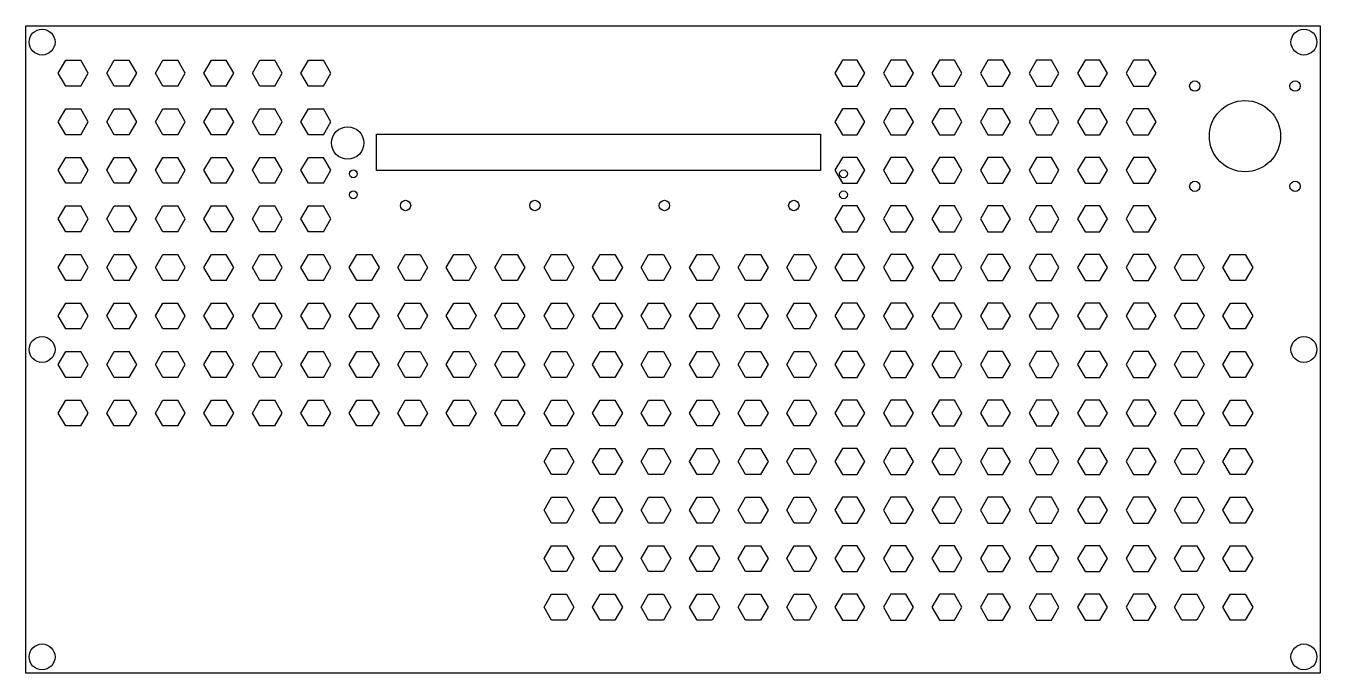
# Model space of a CAD drawing. Header units: millimetres. Extents: x -200 to 200, y -311 to -111.
import ezdxf

# ---------------------------------------------------------------- set-up
doc = ezdxf.new("R2010")
doc.units = ezdxf.units.MM
doc.layers.add('Shape2DView', color=7, linetype='CONTINUOUS')

msp = doc.modelspace()

# ---------------------------------------------------------------- linework, layer by layer
at = {"layer": 'Shape2DView'}
for p, q in [((-200, -310.87), (-200, -110.87)), ((-200, -110.87), (200, -110.87)), ((200, -110.87), (200, -310.87)), ((-189.984, -125.505), (-187.674, -121.505)), ((-187.674, -121.505), (-183.055, -121.505)), ((-180.745, -125.505), (-183.055, -121.505)), ((-174.984, -125.505), (-172.674, -121.505)), ((-172.674, -121.505), (-168.055, -121.505)), ((-165.745, -125.505), (-168.055, -121.505)), ((-159.984, -125.505), (-157.674, -121.505)), ((-157.674, -121.505), (-153.055, -121.505)), ((-150.745, -125.505), (-153.055, -121.505)), ((-144.984, -125.505), (-142.674, -121.505)), ((-142.674, -121.505), (-138.055, -121.505)), ((-135.745, -125.505), (-138.055, -121.505)), ((-129.984, -125.505), (-127.674, -121.505)), ((-127.674, -121.505), (-123.055, -121.505)), ((-120.745, -125.505), (-123.055, -121.505)), ((-114.984, -125.505), (-112.674, -121.505)), ((-112.674, -121.505), (-108.055, -121.505)), ((-105.745, -125.505), (-108.055, -121.505)), ((52.3512, -121.505), (50.0414, -125.505)), ((56.9702, -121.505), (52.3512, -121.505)), ((59.28, -125.505), (56.9702, -121.505)), ((67.3512, -121.505), (65.0414, -125.505)), ((71.9702, -121.505), (67.3512, -121.505)), ((74.28, -125.505), (71.9702, -121.505)), ((82.3512, -121.505), (80.0414, -125.505)), ((86.9702, -121.505), (82.3512, -121.505)), ((89.28, -125.505), (86.9702, -121.505)), ((97.3512, -121.505), (95.0414, -125.505)), ((101.97, -121.505), (97.3512, -121.505)), ((104.28, -125.505), (101.97, -121.505)), ((112.351, -121.505), (110.041, -125.505)), ((116.97, -121.505), (112.351, -121.505)), ((119.28, -125.505), (116.97, -121.505)), ((127.351, -121.505), (125.041, -125.505)), ((131.97, -121.505), (127.351, -121.505)), ((134.28, -125.505), (131.97, -121.505)), ((142.351, -121.505), (140.041, -125.505)), ((146.97, -121.505), (142.351, -121.505)), ((149.28, -125.505), (146.97, -121.505)), ((-187.674, -129.505), (-189.984, -125.505)), ((-183.055, -129.505), (-180.745, -125.505)), ((-172.674, -129.505), (-174.984, -125.505)), ((-168.055, -129.505), (-165.745, -125.505)), ((-157.674, -129.505), (-159.984, -125.505)), ((-153.055, -129.505), (-150.745, -125.505)), ((-142.674, -129.505), (-144.984, -125.505)), ((-138.055, -129.505), (-135.745, -125.505)), ((-127.674, -129.505), (-129.984, -125.505)), ((-123.055, -129.505), (-120.745, -125.505)), ((-112.674, -129.505), (-114.984, -125.505)), ((-108.055, -129.505), (-105.745, -125.505)), ((50.0414, -125.505), (52.3512, -129.505)), ((56.9702, -129.505), (59.28, -125.505)), ((65.0414, -125.505), (67.3512, -129.505)), ((71.9702, -129.505), (74.28, -125.505)), ((80.0414, -125.505), (82.3512, -129.505)), ((86.9702, -129.505), (89.28, -125.505)), ((95.0414, -125.505), (97.3512, -129.505)), ((101.97, -129.505), (104.28, -125.505)), ((110.041, -125.505), (112.351, -129.505)), ((116.97, -129.505), (119.28, -125.505)), ((125.041, -125.505), (127.351, -129.505)), ((131.97, -129.505), (134.28, -125.505)), ((140.041, -125.505), (142.351, -129.505)), ((146.97, -129.505), (149.28, -125.505)), ((-183.055, -129.505), (-187.674, -129.505)), ((-168.055, -129.505), (-172.674, -129.505)), ((-153.055, -129.505), (-157.674, -129.505)), ((-138.055, -129.505), (-142.674, -129.505)), ((-123.055, -129.505), (-127.674, -129.505)), ((-108.055, -129.505), (-112.674, -129.505)), ((52.3512, -129.505), (56.9702, -129.505)), ((67.3512, -129.505), (71.9702, -129.505)), ((82.3512, -129.505), (86.9702, -129.505)), ((97.3512, -129.505), (101.97, -129.505)), ((112.351, -129.505), (116.97, -129.505)), ((127.351, -129.505), (131.97, -129.505)), ((142.351, -129.505), (146.97, -129.505)), ((-189.984, -140.505), (-187.674, -136.505)), ((-187.674, -136.505), (-183.055, -136.505)), ((-180.745, -140.505), (-183.055, -136.505)), ((-174.984, -140.505), (-172.674, -136.505)), ((-172.674, -136.505), (-168.055, -136.505)), ((-165.745, -140.505), (-168.055, -136.505)), ((-159.984, -140.505), (-157.674, -136.505)), ((-157.674, -136.505), (-153.055, -136.505)), ((-150.745, -140.505), (-153.055, -136.505)), ((-144.984, -140.505), (-142.674, -136.505)), ((-142.674, -136.505), (-138.055, -136.505)), ((-135.745, -140.505), (-138.055, -136.505)), ((-129.984, -140.505), (-127.674, -136.505)), ((-127.674, -136.505), (-123.055, -136.505)), ((-120.745, -140.505), (-123.055, -136.505)), ((-114.984, -140.505), (-112.674, -136.505)), ((-112.674, -136.505), (-108.055, -136.505)), ((-105.745, -140.505), (-108.055, -136.505)), ((52.3512, -136.505), (50.0414, -140.505)), ((56.9702, -136.505), (52.3512, -136.505)), ((59.28, -140.505), (56.9702, -136.505)), ((67.3512, -136.505), (65.0414, -140.505)), ((71.9702, -136.505), (67.3512, -136.505)), ((74.28, -140.505), (71.9702, -136.505)), ((82.3512, -136.505), (80.0414, -140.505)), ((86.9702, -136.505), (82.3512, -136.505)), ((89.28, -140.505), (86.9702, -136.505)), ((97.3512, -136.505), (95.0414, -140.505)), ((101.97, -136.505), (97.3512, -136.505)), ((104.28, -140.505), (101.97, -136.505)), ((112.351, -136.505), (110.041, -140.505)), ((116.97, -136.505), (112.351, -136.505)), ((119.28, -140.505), (116.97, -136.505)), ((127.351, -136.505), (125.041, -140.505)), ((131.97, -136.505), (127.351, -136.505)), ((134.28, -140.505), (131.97, -136.505)), ((142.351, -136.505), (140.041, -140.505)), ((146.97, -136.505), (142.351, -136.505)), ((149.28, -140.505), (146.97, -136.505)), ((-187.674, -144.505), (-189.984, -140.505)), ((-183.055, -144.505), (-180.745, -140.505)), ((-172.674, -144.505), (-174.984, -140.505)), ((-168.055, -144.505), (-165.745, -140.505)), ((-157.674, -144.505), (-159.984, -140.505)), ((-153.055, -144.505), (-150.745, -140.505)), ((-142.674, -144.505), (-144.984, -140.505)), ((-138.055, -144.505), (-135.745, -140.505)), ((-127.674, -144.505), (-129.984, -140.505)), ((-123.055, -144.505), (-120.745, -140.505)), ((-112.674, -144.505), (-114.984, -140.505)), ((-108.055, -144.505), (-105.745, -140.505)), ((50.0414, -140.505), (52.3512, -144.505)), ((56.9702, -144.505), (59.28, -140.505)), ((65.0414, -140.505), (67.3512, -144.505)), ((71.9702, -144.505), (74.28, -140.505)), ((80.0414, -140.505), (82.3512, -144.505)), ((86.9702, -144.505), (89.28, -140.505)), ((95.0414, -140.505), (97.3512, -144.505)), ((101.97, -144.505), (104.28, -140.505)), ((110.041, -140.505), (112.351, -144.505)), ((116.97, -144.505), (119.28, -140.505)), ((125.041, -140.505), (127.351, -144.505)), ((131.97, -144.505), (134.28, -140.505)), ((140.041, -140.505), (142.351, -144.505)), ((146.97, -144.505), (149.28, -140.505)), ((-183.055, -144.505), (-187.674, -144.505)), ((-168.055, -144.505), (-172.674, -144.505)), ((-153.055, -144.505), (-157.674, -144.505)), ((-138.055, -144.505), (-142.674, -144.505)), ((-123.055, -144.505), (-127.674, -144.505)), ((-108.055, -144.505), (-112.674, -144.505)), ((-91.622, -155.51), (-91.622, -144.298)), ((-91.622, -144.298), (45.541, -144.298)), ((45.541, -144.298), (45.541, -155.51)), ((52.3512, -144.505), (56.9702, -144.505)), ((67.3512, -144.505), (71.9702, -144.505)), ((82.3512, -144.505), (86.9702, -144.505)), ((97.3512, -144.505), (101.97, -144.505)), ((112.351, -144.505), (116.97, -144.505)), ((127.351, -144.505), (131.97, -144.505)), ((142.351, -144.505), (146.97, -144.505)), ((-189.984, -155.505), (-187.674, -151.505)), ((-187.674, -151.505), (-183.055, -151.505)), ((-180.745, -155.505), (-183.055, -151.505)), ((-174.984, -155.505), (-172.674, -151.505)), ((-172.674, -151.505), (-168.055, -151.505)), ((-165.745, -155.505), (-168.055, -151.505)), ((-159.984, -155.505), (-157.674, -151.505)), ((-157.674, -151.505), (-153.055, -151.505)), ((-150.745, -155.505), (-153.055, -151.505)), ((-144.984, -155.505), (-142.674, -151.505)), ((-142.674, -151.505), (-138.055, -151.505)), ((-135.745, -155.505), (-138.055, -151.505)), ((-129.984, -155.505), (-127.674, -151.505)), ((-127.674, -151.505), (-123.055, -151.505)), ((-120.745, -155.505), (-123.055, -151.505)), ((-114.984, -155.505), (-112.674, -151.505)), ((-112.674, -151.505), (-108.055, -151.505)), ((-105.745, -155.505), (-108.055, -151.505)), ((52.3512, -151.505), (50.0414, -155.505)), ((56.9702, -151.505), (52.3512, -151.505)), ((59.28, -155.505), (56.9702, -151.505)), ((67.3512, -151.505), (65.0414, -155.505)), ((71.9702, -151.505), (67.3512, -151.505)), ((74.28, -155.505), (71.9702, -151.505)), ((82.3512, -151.505), (80.0414, -155.505)), ((86.9702, -151.505), (82.3512, -151.505)), ((89.28, -155.505), (86.9702, -151.505)), ((97.3512, -151.505), (95.0414, -155.505)), ((101.97, -151.505), (97.3512, -151.505)), ((104.28, -155.505), (101.97, -151.505)), ((112.351, -151.505), (110.041, -155.505)), ((116.97, -151.505), (112.351, -151.505)), ((119.28, -155.505), (116.97, -151.505)), ((127.351, -151.505), (125.041, -155.505)), ((131.97, -151.505), (127.351, -151.505)), ((134.28, -155.505), (131.97, -151.505)), ((142.351, -151.505), (140.041, -155.505)), ((146.97, -151.505), (142.351, -151.505)), ((149.28, -155.505), (146.97, -151.505)), ((-187.674, -159.505), (-189.984, -155.505)), ((-183.055, -159.505), (-180.745, -155.505)), ((-172.674, -159.505), (-174.984, -155.505)), ((-168.055, -159.505), (-165.745, -155.505)), ((-157.674, -159.505), (-159.984, -155.505)), ((-153.055, -159.505), (-150.745, -155.505)), ((-142.674, -159.505), (-144.984, -155.505)), ((-138.055, -159.505), (-135.745, -155.505)), ((-127.674, -159.505), (-129.984, -155.505)), ((-123.055, -159.505), (-120.745, -155.505)), ((-112.674, -159.505), (-114.984, -155.505)), ((-108.055, -159.505), (-105.745, -155.505)), ((45.541, -155.51), (-91.622, -155.51)), ((50.0414, -155.505), (52.3512, -159.505)), ((56.9702, -159.505), (59.28, -155.505)), ((65.0414, -155.505), (67.3512, -159.505)), ((71.9702, -159.505), (74.28, -155.505)), ((80.0414, -155.505), (82.3512, -159.505)), ((86.9702, -159.505), (89.28, -155.505)), ((95.0414, -155.505), (97.3512, -159.505)), ((101.97, -159.505), (104.28, -155.505)), ((110.041, -155.505), (112.351, -159.505)), ((116.97, -159.505), (119.28, -155.505)), ((125.041, -155.505), (127.351, -159.505)), ((131.97, -159.505), (134.28, -155.505)), ((140.041, -155.505), (142.351, -159.505)), ((146.97, -159.505), (149.28, -155.505)), ((-183.055, -159.505), (-187.674, -159.505)), ((-168.055, -159.505), (-172.674, -159.505)), ((-153.055, -159.505), (-157.674, -159.505)), ((-138.055, -159.505), (-142.674, -159.505)), ((-123.055, -159.505), (-127.674, -159.505)), ((-108.055, -159.505), (-112.674, -159.505)), ((52.3512, -159.505), (56.9702, -159.505)), ((67.3512, -159.505), (71.9702, -159.505)), ((82.3512, -159.505), (86.9702, -159.505)), ((97.3512, -159.505), (101.97, -159.505)), ((112.351, -159.505), (116.97, -159.505)), ((127.351, -159.505), (131.97, -159.505)), ((142.351, -159.505), (146.97, -159.505)), ((-189.984, -170.505), (-187.674, -166.505)), ((-187.674, -166.505), (-183.055, -166.505)), ((-180.745, -170.505), (-183.055, -166.505)), ((-174.984, -170.505), (-172.674, -166.505)), ((-172.674, -166.505), (-168.055, -166.505)), ((-165.745, -170.505), (-168.055, -166.505)), ((-159.984, -170.505), (-157.674, -166.505)), ((-157.674, -166.505), (-153.055, -166.505)), ((-150.745, -170.505), (-153.055, -166.505)), ((-144.984, -170.505), (-142.674, -166.505)), ((-142.674, -166.505), (-138.055, -166.505)), ((-135.745, -170.505), (-138.055, -166.505)), ((-129.984, -170.505), (-127.674, -166.505)), ((-127.674, -166.505), (-123.055, -166.505)), ((-120.745, -170.505), (-123.055, -166.505)), ((-114.984, -170.505), (-112.674, -166.505)), ((-112.674, -166.505), (-108.055, -166.505)), ((-105.745, -170.505), (-108.055, -166.505)), ((52.3512, -166.505), (50.0414, -170.505)), ((56.9702, -166.505), (52.3512, -166.505)), ((59.28, -170.505), (56.9702, -166.505)), ((67.3512, -166.505), (65.0414, -170.505)), ((71.9702, -166.505), (67.3512, -166.505)), ((74.28, -170.505), (71.9702, -166.505)), ((82.3512, -166.505), (80.0414, -170.505)), ((86.9702, -166.505), (82.3512, -166.505)), ((89.28, -170.505), (86.9702, -166.505)), ((97.3512, -166.505), (95.0414, -170.505)), ((101.97, -166.505), (97.3512, -166.505)), ((104.28, -170.505), (101.97, -166.505)), ((112.351, -166.505), (110.041, -170.505)), ((116.97, -166.505), (112.351, -166.505)), ((119.28, -170.505), (116.97, -166.505)), ((127.351, -166.505), (125.041, -170.505)), ((131.97, -166.505), (127.351, -166.505)), ((134.28, -170.505), (131.97, -166.505)), ((142.351, -166.505), (140.041, -170.505)), ((146.97, -166.505), (142.351, -166.505)), ((149.28, -170.505), (146.97, -166.505)), ((-187.674, -174.505), (-189.984, -170.505)), ((-183.055, -174.505), (-180.745, -170.505)), ((-172.674, -174.505), (-174.984, -170.505)), ((-168.055, -174.505), (-165.745, -170.505)), ((-157.674, -174.505), (-159.984, -170.505)), ((-153.055, -174.505), (-150.745, -170.505)), ((-142.674, -174.505), (-144.984, -170.505)), ((-138.055, -174.505), (-135.745, -170.505)), ((-127.674, -174.505), (-129.984, -170.505)), ((-123.055, -174.505), (-120.745, -170.505)), ((-112.674, -174.505), (-114.984, -170.505)), ((-108.055, -174.505), (-105.745, -170.505)), ((50.0414, -170.505), (52.3512, -174.505)), ((56.9702, -174.505), (59.28, -170.505)), ((65.0414, -170.505), (67.3512, -174.505)), ((71.9702, -174.505), (74.28, -170.505)), ((80.0414, -170.505), (82.3512, -174.505)), ((86.9702, -174.505), (89.28, -170.505)), ((95.0414, -170.505), (97.3512, -174.505)), ((101.97, -174.505), (104.28, -170.505)), ((110.041, -170.505), (112.351, -174.505)), ((116.97, -174.505), (119.28, -170.505)), ((125.041, -170.505), (127.351, -174.505)), ((131.97, -174.505), (134.28, -170.505)), ((140.041, -170.505), (142.351, -174.505)), ((146.97, -174.505), (149.28, -170.505)), ((-183.055, -174.505), (-187.674, -174.505)), ((-168.055, -174.505), (-172.674, -174.505)), ((-153.055, -174.505), (-157.674, -174.505)), ((-138.055, -174.505), (-142.674, -174.505)), ((-123.055, -174.505), (-127.674, -174.505)), ((-108.055, -174.505), (-112.674, -174.505)), ((52.3512, -174.505), (56.9702, -174.505)), ((67.3512, -174.505), (71.9702, -174.505)), ((82.3512, -174.505), (86.9702, -174.505)), ((97.3512, -174.505), (101.97, -174.505)), ((112.351, -174.505), (116.97, -174.505)), ((127.351, -174.505), (131.97, -174.505)), ((142.351, -174.505), (146.97, -174.505)), ((-189.984, -185.505), (-187.674, -181.505)), ((-187.674, -181.505), (-183.055, -181.505)), ((-180.745, -185.505), (-183.055, -181.505)), ((-174.984, -185.505), (-172.674, -181.505)), ((-172.674, -181.505), (-168.055, -181.505)), ((-165.745, -185.505), (-168.055, -181.505)), ((-159.984, -185.505), (-157.674, -181.505)), ((-157.674, -181.505), (-153.055, -181.505)), ((-150.745, -185.505), (-153.055, -181.505)), ((-144.984, -185.505), (-142.674, -181.505)), ((-142.674, -181.505), (-138.055, -181.505)), ((-135.745, -185.505), (-138.055, -181.505)), ((-129.984, -185.505), (-127.674, -181.505)), ((-127.674, -181.505), (-123.055, -181.505)), ((-120.745, -185.505), (-123.055, -181.505)), ((-114.984, -185.505), (-112.674, -181.505)), ((-112.674, -181.505), (-108.055, -181.505)), ((-105.745, -185.505), (-108.055, -181.505)), ((-100.074, -185.505), (-97.7642, -181.505)), ((-97.7642, -181.505), (-93.1452, -181.505)), ((-93.1452, -181.505), (-90.8354, -185.505)), ((-85.074, -185.505), (-82.7642, -181.505)), ((-82.7642, -181.505), (-78.1452, -181.505)), ((-78.1452, -181.505), (-75.8354, -185.505)), ((-70.074, -185.505), (-67.7642, -181.505)), ((-67.7642, -181.505), (-63.1452, -181.505)), ((-63.1452, -181.505), (-60.8354, -185.505)), ((-55.074, -185.505), (-52.7642, -181.505)), ((-52.7642, -181.505), (-48.1452, -181.505)), ((-48.1452, -181.505), (-45.8354, -185.505)), ((-39.8686, -185.505), (-37.5588, -181.505)), ((-37.5588, -181.505), (-32.9398, -181.505)), ((-32.9398, -181.505), (-30.63, -185.505)), ((-24.8686, -185.505), (-22.5588, -181.505)), ((-22.5588, -181.505), (-17.9398, -181.505)), ((-17.9398, -181.505), (-15.63, -185.505)), ((-9.8686, -185.505), (-7.5588, -181.505)), ((-7.5588, -181.505), (-2.9398, -181.505)), ((-2.9398, -181.505), (-0.63, -185.505)), ((5.1314, -185.505), (7.4412, -181.505)), ((7.4412, -181.505), (12.0602, -181.505)), ((12.0602, -181.505), (14.37, -185.505)), ((20.1314, -185.505), (22.4412, -181.505)), ((22.4412, -181.505), (27.0602, -181.505)), ((27.0602, -181.505), (29.37, -185.505)), ((35.1314, -185.505), (37.4412, -181.505)), ((37.4412, -181.505), (42.0602, -181.505)), ((42.0602, -181.505), (44.37, -185.505)), ((52.3512, -181.505), (50.0414, -185.505)), ((56.9702, -181.505), (52.3512, -181.505)), ((59.28, -185.505), (56.9702, -181.505)), ((67.3512, -181.505), (65.0414, -185.505)), ((71.9702, -181.505), (67.3512, -181.505)), ((74.28, -185.505), (71.9702, -181.505)), ((82.3512, -181.505), (80.0414, -185.505)), ((86.9702, -181.505), (82.3512, -181.505)), ((89.28, -185.505), (86.9702, -181.505)), ((97.3512, -181.505), (95.0414, -185.505)), ((101.97, -181.505), (97.3512, -181.505)), ((104.28, -185.505), (101.97, -181.505)), ((112.351, -181.505), (110.041, -185.505)), ((116.97, -181.505), (112.351, -181.505)), ((119.28, -185.505), (116.97, -181.505)), ((127.351, -181.505), (125.041, -185.505)), ((131.97, -181.505), (127.351, -181.505)), ((134.28, -185.505), (131.97, -181.505)), ((142.351, -181.505), (140.041, -185.505)), ((146.97, -181.505), (142.351, -181.505)), ((149.28, -185.505), (146.97, -181.505)), ((154.951, -185.505), (157.261, -181.505)), ((157.261, -181.505), (161.88, -181.505)), ((161.88, -181.505), (164.19, -185.505)), ((169.951, -185.505), (172.261, -181.505)), ((172.261, -181.505), (176.88, -181.505)), ((176.88, -181.505), (179.19, -185.505)), ((-187.674, -189.505), (-189.984, -185.505)), ((-183.055, -189.505), (-180.745, -185.505)), ((-172.674, -189.505), (-174.984, -185.505)), ((-168.055, -189.505), (-165.745, -185.505)), ((-157.674, -189.505), (-159.984, -185.505)), ((-153.055, -189.505), (-150.745, -185.505)), ((-142.674, -189.505), (-144.984, -185.505)), ((-138.055, -189.505), (-135.745, -185.505)), ((-127.674, -189.505), (-129.984, -185.505)), ((-123.055, -189.505), (-120.745, -185.505)), ((-112.674, -189.505), (-114.984, -185.505)), ((-108.055, -189.505), (-105.745, -185.505)), ((-97.7642, -189.505), (-100.074, -185.505)), ((-90.8354, -185.505), (-93.1452, -189.505)), ((-82.7642, -189.505), (-85.074, -185.505)), ((-75.8354, -185.505), (-78.1452, -189.505)), ((-67.7642, -189.505), (-70.074, -185.505)), ((-60.8354, -185.505), (-63.1452, -189.505)), ((-52.7642, -189.505), (-55.074, -185.505)), ((-45.8354, -185.505), (-48.1452, -189.505)), ((-37.5588, -189.505), (-39.8686, -185.505)), ((-30.63, -185.505), (-32.9398, -189.505)), ((-22.5588, -189.505), (-24.8686, -185.505)), ((-15.63, -185.505), (-17.9398, -189.505)), ((-7.5588, -189.505), (-9.8686, -185.505)), ((-0.63, -185.505), (-2.9398, -189.505)), ((7.4412, -189.505), (5.1314, -185.505)), ((14.37, -185.505), (12.0602, -189.505)), ((22.4412, -189.505), (20.1314, -185.505)), ((29.37, -185.505), (27.0602, -189.505)), ((37.4412, -189.505), (35.1314, -185.505)), ((44.37, -185.505), (42.0602, -189.505)), ((50.0414, -185.505), (52.3512, -189.505)), ((56.9702, -189.505), (59.28, -185.505)), ((65.0414, -185.505), (67.3512, -189.505)), ((71.9702, -189.505), (74.28, -185.505)), ((80.0414, -185.505), (82.3512, -189.505)), ((86.9702, -189.505), (89.28, -185.505)), ((95.0414, -185.505), (97.3512, -189.505)), ((101.97, -189.505), (104.28, -185.505)), ((110.041, -185.505), (112.351, -189.505)), ((116.97, -189.505), (119.28, -185.505)), ((125.041, -185.505), (127.351, -189.505)), ((131.97, -189.505), (134.28, -185.505)), ((140.041, -185.505), (142.351, -189.505)), ((146.97, -189.505), (149.28, -185.505)), ((157.261, -189.505), (154.951, -185.505)), ((164.19, -185.505), (161.88, -189.505)), ((172.261, -189.505), (169.951, -185.505)), ((179.19, -185.505), (176.88, -189.505)), ((-183.055, -189.505), (-187.674, -189.505)), ((-168.055, -189.505), (-172.674, -189.505)), ((-153.055, -189.505), (-157.674, -189.505)), ((-138.055, -189.505), (-142.674, -189.505)), ((-123.055, -189.505), (-127.674, -189.505)), ((-108.055, -189.505), (-112.674, -189.505)), ((-93.1452, -189.505), (-97.7642, -189.505)), ((-78.1452, -189.505), (-82.7642, -189.505)), ((-63.1452, -189.505), (-67.7642, -189.505)), ((-48.1452, -189.505), (-52.7642, -189.505)), ((-32.9398, -189.505), (-37.5588, -189.505)), ((-17.9398, -189.505), (-22.5588, -189.505)), ((-2.9398, -189.505), (-7.5588, -189.505)), ((12.0602, -189.505), (7.4412, -189.505)), ((27.0602, -189.505), (22.4412, -189.505)), ((42.0602, -189.505), (37.4412, -189.505)), ((52.3512, -189.505), (56.9702, -189.505)), ((67.3512, -189.505), (71.9702, -189.505)), ((82.3512, -189.505), (86.9702, -189.505)), ((97.3512, -189.505), (101.97, -189.505)), ((112.351, -189.505), (116.97, -189.505)), ((127.351, -189.505), (131.97, -189.505)), ((142.351, -189.505), (146.97, -189.505)), ((161.88, -189.505), (157.261, -189.505)), ((176.88, -189.505), (172.261, -189.505)), ((-189.984, -200.505), (-187.674, -196.505)), ((-187.674, -196.505), (-183.055, -196.505)), ((-180.745, -200.505), (-183.055, -196.505)), ((-174.984, -200.505), (-172.674, -196.505)), ((-172.674, -196.505), (-168.055, -196.505)), ((-165.745, -200.505), (-168.055, -196.505)), ((-159.984, -200.505), (-157.674, -196.505)), ((-157.674, -196.505), (-153.055, -196.505)), ((-150.745, -200.505), (-153.055, -196.505)), ((-144.984, -200.505), (-142.674, -196.505)), ((-142.674, -196.505), (-138.055, -196.505)), ((-135.745, -200.505), (-138.055, -196.505)), ((-129.984, -200.505), (-127.674, -196.505)), ((-127.674, -196.505), (-123.055, -196.505)), ((-120.745, -200.505), (-123.055, -196.505)), ((-114.984, -200.505), (-112.674, -196.505)), ((-112.674, -196.505), (-108.055, -196.505)), ((-105.745, -200.505), (-108.055, -196.505)), ((-100.074, -200.505), (-97.7642, -196.505)), ((-97.7642, -196.505), (-93.1452, -196.505)), ((-93.1452, -196.505), (-90.8354, -200.505)), ((-85.074, -200.505), (-82.7642, -196.505)), ((-82.7642, -196.505), (-78.1452, -196.505)), ((-78.1452, -196.505), (-75.8354, -200.505)), ((-70.074, -200.505), (-67.7642, -196.505)), ((-67.7642, -196.505), (-63.1452, -196.505)), ((-63.1452, -196.505), (-60.8354, -200.505)), ((-55.074, -200.505), (-52.7642, -196.505)), ((-52.7642, -196.505), (-48.1452, -196.505)), ((-48.1452, -196.505), (-45.8354, -200.505)), ((-39.8686, -200.505), (-37.5588, -196.505)), ((-37.5588, -196.505), (-32.9398, -196.505)), ((-32.9398, -196.505), (-30.63, -200.505)), ((-24.8686, -200.505), (-22.5588, -196.505)), ((-22.5588, -196.505), (-17.9398, -196.505)), ((-17.9398, -196.505), (-15.63, -200.505)), ((-9.8686, -200.505), (-7.5588, -196.505)), ((-7.5588, -196.505), (-2.9398, -196.505)), ((-2.9398, -196.505), (-0.63, -200.505)), ((5.1314, -200.505), (7.4412, -196.505)), ((7.4412, -196.505), (12.0602, -196.505)), ((12.0602, -196.505), (14.37, -200.505)), ((20.1314, -200.505), (22.4412, -196.505)), ((22.4412, -196.505), (27.0602, -196.505)), ((27.0602, -196.505), (29.37, -200.505)), ((35.1314, -200.505), (37.4412, -196.505)), ((37.4412, -196.505), (42.0602, -196.505)), ((42.0602, -196.505), (44.37, -200.505)), ((52.3512, -196.505), (50.0414, -200.505)), ((56.9702, -196.505), (52.3512, -196.505)), ((59.28, -200.505), (56.9702, -196.505)), ((67.3512, -196.505), (65.0414, -200.505)), ((71.9702, -196.505), (67.3512, -196.505)), ((74.28, -200.505), (71.9702, -196.505)), ((82.3512, -196.505), (80.0414, -200.505)), ((86.9702, -196.505), (82.3512, -196.505)), ((89.28, -200.505), (86.9702, -196.505)), ((97.3512, -196.505), (95.0414, -200.505)), ((101.97, -196.505), (97.3512, -196.505)), ((104.28, -200.505), (101.97, -196.505)), ((112.351, -196.505), (110.041, -200.505)), ((116.97, -196.505), (112.351, -196.505)), ((119.28, -200.505), (116.97, -196.505)), ((127.351, -196.505), (125.041, -200.505)), ((131.97, -196.505), (127.351, -196.505)), ((134.28, -200.505), (131.97, -196.505)), ((142.351, -196.505), (140.041, -200.505)), ((146.97, -196.505), (142.351, -196.505)), ((149.28, -200.505), (146.97, -196.505)), ((154.951, -200.505), (157.261, -196.505)), ((157.261, -196.505), (161.88, -196.505)), ((161.88, -196.505), (164.19, -200.505)), ((169.951, -200.505), (172.261, -196.505)), ((172.261, -196.505), (176.88, -196.505)), ((176.88, -196.505), (179.19, -200.505)), ((-187.674, -204.505), (-189.984, -200.505)), ((-183.055, -204.505), (-180.745, -200.505)), ((-172.674, -204.505), (-174.984, -200.505)), ((-168.055, -204.505), (-165.745, -200.505)), ((-157.674, -204.505), (-159.984, -200.505)), ((-153.055, -204.505), (-150.745, -200.505)), ((-142.674, -204.505), (-144.984, -200.505)), ((-138.055, -204.505), (-135.745, -200.505)), ((-127.674, -204.505), (-129.984, -200.505)), ((-123.055, -204.505), (-120.745, -200.505)), ((-112.674, -204.505), (-114.984, -200.505)), ((-108.055, -204.505), (-105.745, -200.505)), ((-97.7642, -204.505), (-100.074, -200.505)), ((-90.8354, -200.505), (-93.1452, -204.505)), ((-82.7642, -204.505), (-85.074, -200.505)), ((-75.8354, -200.505), (-78.1452, -204.505)), ((-67.7642, -204.505), (-70.074, -200.505)), ((-60.8354, -200.505), (-63.1452, -204.505)), ((-52.7642, -204.505), (-55.074, -200.505)), ((-45.8354, -200.505), (-48.1452, -204.505)), ((-37.5588, -204.505), (-39.8686, -200.505)), ((-30.63, -200.505), (-32.9398, -204.505)), ((-22.5588, -204.505), (-24.8686, -200.505)), ((-15.63, -200.505), (-17.9398, -204.505)), ((-7.5588, -204.505), (-9.8686, -200.505)), ((-0.63, -200.505), (-2.9398, -204.505)), ((7.4412, -204.505), (5.1314, -200.505)), ((14.37, -200.505), (12.0602, -204.505)), ((22.4412, -204.505), (20.1314, -200.505)), ((29.37, -200.505), (27.0602, -204.505)), ((37.4412, -204.505), (35.1314, -200.505)), ((44.37, -200.505), (42.0602, -204.505)), ((50.0414, -200.505), (52.3512, -204.505)), ((56.9702, -204.505), (59.28, -200.505)), ((65.0414, -200.505), (67.3512, -204.505)), ((71.9702, -204.505), (74.28, -200.505)), ((80.0414, -200.505), (82.3512, -204.505)), ((86.9702, -204.505), (89.28, -200.505)), ((95.0414, -200.505), (97.3512, -204.505)), ((101.97, -204.505), (104.28, -200.505)), ((110.041, -200.505), (112.351, -204.505)), ((116.97, -204.505), (119.28, -200.505)), ((125.041, -200.505), (127.351, -204.505)), ((131.97, -204.505), (134.28, -200.505)), ((140.041, -200.505), (142.351, -204.505)), ((146.97, -204.505), (149.28, -200.505)), ((157.261, -204.505), (154.951, -200.505)), ((164.19, -200.505), (161.88, -204.505)), ((172.261, -204.505), (169.951, -200.505)), ((179.19, -200.505), (176.88, -204.505)), ((-183.055, -204.505), (-187.674, -204.505)), ((-168.055, -204.505), (-172.674, -204.505)), ((-153.055, -204.505), (-157.674, -204.505)), ((-138.055, -204.505), (-142.674, -204.505)), ((-123.055, -204.505), (-127.674, -204.505)), ((-108.055, -204.505), (-112.674, -204.505)), ((-93.1452, -204.505), (-97.7642, -204.505)), ((-78.1452, -204.505), (-82.7642, -204.505)), ((-63.1452, -204.505), (-67.7642, -204.505)), ((-48.1452, -204.505), (-52.7642, -204.505)), ((-32.9398, -204.505), (-37.5588, -204.505)), ((-17.9398, -204.505), (-22.5588, -204.505)), ((-2.9398, -204.505), (-7.5588, -204.505)), ((12.0602, -204.505), (7.4412, -204.505)), ((27.0602, -204.505), (22.4412, -204.505)), ((42.0602, -204.505), (37.4412, -204.505)), ((52.3512, -204.505), (56.9702, -204.505)), ((67.3512, -204.505), (71.9702, -204.505)), ((82.3512, -204.505), (86.9702, -204.505)), ((97.3512, -204.505), (101.97, -204.505)), ((112.351, -204.505), (116.97, -204.505)), ((127.351, -204.505), (131.97, -204.505)), ((142.351, -204.505), (146.97, -204.505)), ((161.88, -204.505), (157.261, -204.505)), ((176.88, -204.505), (172.261, -204.505)), ((-189.984, -215.505), (-187.674, -211.505)), ((-187.674, -211.505), (-183.055, -211.505)), ((-180.745, -215.505), (-183.055, -211.505)), ((-174.984, -215.505), (-172.674, -211.505)), ((-172.674, -211.505), (-168.055, -211.505)), ((-165.745, -215.505), (-168.055, -211.505)), ((-159.984, -215.505), (-157.674, -211.505)), ((-157.674, -211.505), (-153.055, -211.505)), ((-150.745, -215.505), (-153.055, -211.505)), ((-144.984, -215.505), (-142.674, -211.505)), ((-142.674, -211.505), (-138.055, -211.505)), ((-135.745, -215.505), (-138.055, -211.505)), ((-129.984, -215.505), (-127.674, -211.505)), ((-127.674, -211.505), (-123.055, -211.505)), ((-120.745, -215.505), (-123.055, -211.505)), ((-114.984, -215.505), (-112.674, -211.505)), ((-112.674, -211.505), (-108.055, -211.505)), ((-105.745, -215.505), (-108.055, -211.505)), ((-100.074, -215.505), (-97.7642, -211.505)), ((-97.7642, -211.505), (-93.1452, -211.505)), ((-93.1452, -211.505), (-90.8354, -215.505)), ((-85.074, -215.505), (-82.7642, -211.505)), ((-82.7642, -211.505), (-78.1452, -211.505)), ((-78.1452, -211.505), (-75.8354, -215.505)), ((-70.074, -215.505), (-67.7642, -211.505)), ((-67.7642, -211.505), (-63.1452, -211.505)), ((-63.1452, -211.505), (-60.8354, -215.505)), ((-55.074, -215.505), (-52.7642, -211.505)), ((-52.7642, -211.505), (-48.1452, -211.505)), ((-48.1452, -211.505), (-45.8354, -215.505)), ((-39.8686, -215.505), (-37.5588, -211.505)), ((-37.5588, -211.505), (-32.9398, -211.505)), ((-32.9398, -211.505), (-30.63, -215.505)), ((-24.8686, -215.505), (-22.5588, -211.505)), ((-22.5588, -211.505), (-17.9398, -211.505)), ((-17.9398, -211.505), (-15.63, -215.505)), ((-9.8686, -215.505), (-7.5588, -211.505)), ((-7.5588, -211.505), (-2.9398, -211.505)), ((-2.9398, -211.505), (-0.63, -215.505)), ((5.1314, -215.505), (7.4412, -211.505)), ((7.4412, -211.505), (12.0602, -211.505)), ((12.0602, -211.505), (14.37, -215.505)), ((20.1314, -215.505), (22.4412, -211.505)), ((22.4412, -211.505), (27.0602, -211.505)), ((27.0602, -211.505), (29.37, -215.505)), ((35.1314, -215.505), (37.4412, -211.505)), ((37.4412, -211.505), (42.0602, -211.505)), ((42.0602, -211.505), (44.37, -215.505)), ((52.3512, -211.505), (50.0414, -215.505)), ((56.9702, -211.505), (52.3512, -211.505)), ((59.28, -215.505), (56.9702, -211.505)), ((67.3512, -211.505), (65.0414, -215.505)), ((71.9702, -211.505), (67.3512, -211.505)), ((74.28, -215.505), (71.9702, -211.505)), ((82.3512, -211.505), (80.0414, -215.505)), ((86.9702, -211.505), (82.3512, -211.505)), ((89.28, -215.505), (86.9702, -211.505)), ((97.3512, -211.505), (95.0414, -215.505)), ((101.97, -211.505), (97.3512, -211.505)), ((104.28, -215.505), (101.97, -211.505)), ((112.351, -211.505), (110.041, -215.505)), ((116.97, -211.505), (112.351, -211.505)), ((119.28, -215.505), (116.97, -211.505)), ((127.351, -211.505), (125.041, -215.505)), ((131.97, -211.505), (127.351, -211.505)), ((134.28, -215.505), (131.97, -211.505)), ((142.351, -211.505), (140.041, -215.505)), ((146.97, -211.505), (142.351, -211.505)), ((149.28, -215.505), (146.97, -211.505)), ((154.951, -215.505), (157.261, -211.505)), ((157.261, -211.505), (161.88, -211.505)), ((161.88, -211.505), (164.19, -215.505)), ((169.951, -215.505), (172.261, -211.505)), ((172.261, -211.505), (176.88, -211.505)), ((176.88, -211.505), (179.19, -215.505)), ((-187.674, -219.505), (-189.984, -215.505)), ((-183.055, -219.505), (-180.745, -215.505)), ((-172.674, -219.505), (-174.984, -215.505)), ((-168.055, -219.505), (-165.745, -215.505)), ((-157.674, -219.505), (-159.984, -215.505)), ((-153.055, -219.505), (-150.745, -215.505)), ((-142.674, -219.505), (-144.984, -215.505)), ((-138.055, -219.505), (-135.745, -215.505)), ((-127.674, -219.505), (-129.984, -215.505)), ((-123.055, -219.505), (-120.745, -215.505)), ((-112.674, -219.505), (-114.984, -215.505)), ((-108.055, -219.505), (-105.745, -215.505)), ((-97.7642, -219.505), (-100.074, -215.505)), ((-90.8354, -215.505), (-93.1452, -219.505)), ((-82.7642, -219.505), (-85.074, -215.505)), ((-75.8354, -215.505), (-78.1452, -219.505)), ((-67.7642, -219.505), (-70.074, -215.505)), ((-60.8354, -215.505), (-63.1452, -219.505)), ((-52.7642, -219.505), (-55.074, -215.505)), ((-45.8354, -215.505), (-48.1452, -219.505)), ((-37.5588, -219.505), (-39.8686, -215.505)), ((-30.63, -215.505), (-32.9398, -219.505)), ((-22.5588, -219.505), (-24.8686, -215.505)), ((-15.63, -215.505), (-17.9398, -219.505)), ((-7.5588, -219.505), (-9.8686, -215.505)), ((-0.63, -215.505), (-2.9398, -219.505)), ((7.4412, -219.505), (5.1314, -215.505)), ((14.37, -215.505), (12.0602, -219.505)), ((22.4412, -219.505), (20.1314, -215.505)), ((29.37, -215.505), (27.0602, -219.505)), ((37.4412, -219.505), (35.1314, -215.505)), ((44.37, -215.505), (42.0602, -219.505)), ((50.0414, -215.505), (52.3512, -219.505)), ((56.9702, -219.505), (59.28, -215.505)), ((65.0414, -215.505), (67.3512, -219.505)), ((71.9702, -219.505), (74.28, -215.505)), ((80.0414, -215.505), (82.3512, -219.505)), ((86.9702, -219.505), (89.28, -215.505)), ((95.0414, -215.505), (97.3512, -219.505)), ((101.97, -219.505), (104.28, -215.505)), ((110.041, -215.505), (112.351, -219.505)), ((116.97, -219.505), (119.28, -215.505)), ((125.041, -215.505), (127.351, -219.505)), ((131.97, -219.505), (134.28, -215.505)), ((140.041, -215.505), (142.351, -219.505)), ((146.97, -219.505), (149.28, -215.505)), ((157.261, -219.505), (154.951, -215.505)), ((164.19, -215.505), (161.88, -219.505)), ((172.261, -219.505), (169.951, -215.505)), ((179.19, -215.505), (176.88, -219.505)), ((-183.055, -219.505), (-187.674, -219.505)), ((-168.055, -219.505), (-172.674, -219.505)), ((-153.055, -219.505), (-157.674, -219.505)), ((-138.055, -219.505), (-142.674, -219.505)), ((-123.055, -219.505), (-127.674, -219.505)), ((-108.055, -219.505), (-112.674, -219.505)), ((-93.1452, -219.505), (-97.7642, -219.505)), ((-78.1452, -219.505), (-82.7642, -219.505)), ((-63.1452, -219.505), (-67.7642, -219.505)), ((-48.1452, -219.505), (-52.7642, -219.505)), ((-32.9398, -219.505), (-37.5588, -219.505)), ((-17.9398, -219.505), (-22.5588, -219.505)), ((-2.9398, -219.505), (-7.5588, -219.505)), ((12.0602, -219.505), (7.4412, -219.505)), ((27.0602, -219.505), (22.4412, -219.505)), ((42.0602, -219.505), (37.4412, -219.505)), ((52.3512, -219.505), (56.9702, -219.505)), ((67.3512, -219.505), (71.9702, -219.505)), ((82.3512, -219.505), (86.9702, -219.505)), ((97.3512, -219.505), (101.97, -219.505)), ((112.351, -219.505), (116.97, -219.505)), ((127.351, -219.505), (131.97, -219.505)), ((142.351, -219.505), (146.97, -219.505)), ((161.88, -219.505), (157.261, -219.505)), ((176.88, -219.505), (172.261, -219.505)), ((-189.984, -230.505), (-187.674, -226.505)), ((-187.674, -226.505), (-183.055, -226.505)), ((-180.745, -230.505), (-183.055, -226.505)), ((-174.984, -230.505), (-172.674, -226.505)), ((-172.674, -226.505), (-168.055, -226.505)), ((-165.745, -230.505), (-168.055, -226.505)), ((-159.984, -230.505), (-157.674, -226.505)), ((-157.674, -226.505), (-153.055, -226.505)), ((-150.745, -230.505), (-153.055, -226.505)), ((-144.984, -230.505), (-142.674, -226.505)), ((-142.674, -226.505), (-138.055, -226.505)), ((-135.745, -230.505), (-138.055, -226.505)), ((-129.984, -230.505), (-127.674, -226.505)), ((-127.674, -226.505), (-123.055, -226.505)), ((-120.745, -230.505), (-123.055, -226.505)), ((-114.984, -230.505), (-112.674, -226.505)), ((-112.674, -226.505), (-108.055, -226.505)), ((-105.745, -230.505), (-108.055, -226.505)), ((-100.074, -230.505), (-97.7642, -226.505)), ((-97.7642, -226.505), (-93.1452, -226.505)), ((-93.1452, -226.505), (-90.8354, -230.505)), ((-85.074, -230.505), (-82.7642, -226.505)), ((-82.7642, -226.505), (-78.1452, -226.505)), ((-78.1452, -226.505), (-75.8354, -230.505)), ((-70.074, -230.505), (-67.7642, -226.505)), ((-67.7642, -226.505), (-63.1452, -226.505)), ((-63.1452, -226.505), (-60.8354, -230.505)), ((-55.074, -230.505), (-52.7642, -226.505)), ((-52.7642, -226.505), (-48.1452, -226.505)), ((-48.1452, -226.505), (-45.8354, -230.505)), ((-39.8686, -230.505), (-37.5588, -226.505)), ((-37.5588, -226.505), (-32.9398, -226.505)), ((-32.9398, -226.505), (-30.63, -230.505)), ((-24.8686, -230.505), (-22.5588, -226.505)), ((-22.5588, -226.505), (-17.9398, -226.505)), ((-17.9398, -226.505), (-15.63, -230.505)), ((-9.8686, -230.505), (-7.5588, -226.505)), ((-7.5588, -226.505), (-2.9398, -226.505)), ((-2.9398, -226.505), (-0.63, -230.505)), ((5.1314, -230.505), (7.4412, -226.505)), ((7.4412, -226.505), (12.0602, -226.505)), ((12.0602, -226.505), (14.37, -230.505)), ((20.1314, -230.505), (22.4412, -226.505)), ((22.4412, -226.505), (27.0602, -226.505)), ((27.0602, -226.505), (29.37, -230.505)), ((35.1314, -230.505), (37.4412, -226.505)), ((37.4412, -226.505), (42.0602, -226.505)), ((42.0602, -226.505), (44.37, -230.505)), ((52.3512, -226.505), (50.0414, -230.505)), ((56.9702, -226.505), (52.3512, -226.505)), ((59.28, -230.505), (56.9702, -226.505)), ((67.3512, -226.505), (65.0414, -230.505)), ((71.9702, -226.505), (67.3512, -226.505)), ((74.28, -230.505), (71.9702, -226.505)), ((82.3512, -226.505), (80.0414, -230.505)), ((86.9702, -226.505), (82.3512, -226.505)), ((89.28, -230.505), (86.9702, -226.505)), ((97.3512, -226.505), (95.0414, -230.505)), ((101.97, -226.505), (97.3512, -226.505)), ((104.28, -230.505), (101.97, -226.505)), ((112.351, -226.505), (110.041, -230.505)), ((116.97, -226.505), (112.351, -226.505)), ((119.28, -230.505), (116.97, -226.505)), ((127.351, -226.505), (125.041, -230.505)), ((131.97, -226.505), (127.351, -226.505)), ((134.28, -230.505), (131.97, -226.505)), ((142.351, -226.505), (140.041, -230.505)), ((146.97, -226.505), (142.351, -226.505)), ((149.28, -230.505), (146.97, -226.505)), ((154.951, -230.505), (157.261, -226.505)), ((157.261, -226.505), (161.88, -226.505)), ((161.88, -226.505), (164.19, -230.505)), ((169.951, -230.505), (172.261, -226.505)), ((172.261, -226.505), (176.88, -226.505)), ((176.88, -226.505), (179.19, -230.505)), ((-187.674, -234.505), (-189.984, -230.505)), ((-183.055, -234.505), (-180.745, -230.505)), ((-172.674, -234.505), (-174.984, -230.505)), ((-168.055, -234.505), (-165.745, -230.505)), ((-157.674, -234.505), (-159.984, -230.505)), ((-153.055, -234.505), (-150.745, -230.505)), ((-142.674, -234.505), (-144.984, -230.505)), ((-138.055, -234.505), (-135.745, -230.505)), ((-127.674, -234.505), (-129.984, -230.505)), ((-123.055, -234.505), (-120.745, -230.505)), ((-112.674, -234.505), (-114.984, -230.505)), ((-108.055, -234.505), (-105.745, -230.505)), ((-97.7642, -234.505), (-100.074, -230.505)), ((-90.8354, -230.505), (-93.1452, -234.505)), ((-82.7642, -234.505), (-85.074, -230.505)), ((-75.8354, -230.505), (-78.1452, -234.505)), ((-67.7642, -234.505), (-70.074, -230.505)), ((-60.8354, -230.505), (-63.1452, -234.505)), ((-52.7642, -234.505), (-55.074, -230.505)), ((-45.8354, -230.505), (-48.1452, -234.505)), ((-37.5588, -234.505), (-39.8686, -230.505)), ((-30.63, -230.505), (-32.9398, -234.505)), ((-22.5588, -234.505), (-24.8686, -230.505)), ((-15.63, -230.505), (-17.9398, -234.505)), ((-7.5588, -234.505), (-9.8686, -230.505)), ((-0.63, -230.505), (-2.9398, -234.505)), ((7.4412, -234.505), (5.1314, -230.505)), ((14.37, -230.505), (12.0602, -234.505)), ((22.4412, -234.505), (20.1314, -230.505)), ((29.37, -230.505), (27.0602, -234.505)), ((37.4412, -234.505), (35.1314, -230.505)), ((44.37, -230.505), (42.0602, -234.505)), ((50.0414, -230.505), (52.3512, -234.505)), ((56.9702, -234.505), (59.28, -230.505)), ((65.0414, -230.505), (67.3512, -234.505)), ((71.9702, -234.505), (74.28, -230.505)), ((80.0414, -230.505), (82.3512, -234.505)), ((86.9702, -234.505), (89.28, -230.505)), ((95.0414, -230.505), (97.3512, -234.505)), ((101.97, -234.505), (104.28, -230.505)), ((110.041, -230.505), (112.351, -234.505)), ((116.97, -234.505), (119.28, -230.505)), ((125.041, -230.505), (127.351, -234.505)), ((131.97, -234.505), (134.28, -230.505)), ((140.041, -230.505), (142.351, -234.505)), ((146.97, -234.505), (149.28, -230.505)), ((157.261, -234.505), (154.951, -230.505)), ((164.19, -230.505), (161.88, -234.505)), ((172.261, -234.505), (169.951, -230.505)), ((179.19, -230.505), (176.88, -234.505)), ((-183.055, -234.505), (-187.674, -234.505)), ((-168.055, -234.505), (-172.674, -234.505)), ((-153.055, -234.505), (-157.674, -234.505)), ((-138.055, -234.505), (-142.674, -234.505)), ((-123.055, -234.505), (-127.674, -234.505)), ((-108.055, -234.505), (-112.674, -234.505)), ((-93.1452, -234.505), (-97.7642, -234.505)), ((-78.1452, -234.505), (-82.7642, -234.505)), ((-63.1452, -234.505), (-67.7642, -234.505)), ((-48.1452, -234.505), (-52.7642, -234.505)), ((-32.9398, -234.505), (-37.5588, -234.505)), ((-17.9398, -234.505), (-22.5588, -234.505)), ((-2.9398, -234.505), (-7.5588, -234.505)), ((12.0602, -234.505), (7.4412, -234.505)), ((27.0602, -234.505), (22.4412, -234.505)), ((42.0602, -234.505), (37.4412, -234.505)), ((52.3512, -234.505), (56.9702, -234.505)), ((67.3512, -234.505), (71.9702, -234.505)), ((82.3512, -234.505), (86.9702, -234.505)), ((97.3512, -234.505), (101.97, -234.505)), ((112.351, -234.505), (116.97, -234.505)), ((127.351, -234.505), (131.97, -234.505)), ((142.351, -234.505), (146.97, -234.505)), ((161.88, -234.505), (157.261, -234.505)), ((176.88, -234.505), (172.261, -234.505)), ((-39.8686, -245.505), (-37.5588, -241.505)), ((-37.5588, -241.505), (-32.9398, -241.505)), ((-32.9398, -241.505), (-30.63, -245.505)), ((-24.8686, -245.505), (-22.5588, -241.505)), ((-22.5588, -241.505), (-17.9398, -241.505)), ((-17.9398, -241.505), (-15.63, -245.505)), ((-9.8686, -245.505), (-7.5588, -241.505)), ((-7.5588, -241.505), (-2.9398, -241.505)), ((-2.9398, -241.505), (-0.63, -245.505)), ((5.1314, -245.505), (7.4412, -241.505)), ((7.4412, -241.505), (12.0602, -241.505)), ((12.0602, -241.505), (14.37, -245.505)), ((20.1314, -245.505), (22.4412, -241.505)), ((22.4412, -241.505), (27.0602, -241.505)), ((27.0602, -241.505), (29.37, -245.505)), ((35.1314, -245.505), (37.4412, -241.505)), ((37.4412, -241.505), (42.0602, -241.505)), ((42.0602, -241.505), (44.37, -245.505)), ((52.3512, -241.505), (50.0414, -245.505)), ((56.9702, -241.505), (52.3512, -241.505)), ((59.28, -245.505), (56.9702, -241.505)), ((67.3512, -241.505), (65.0414, -245.505)), ((71.9702, -241.505), (67.3512, -241.505)), ((74.28, -245.505), (71.9702, -241.505)), ((82.3512, -241.505), (80.0414, -245.505)), ((86.9702, -241.505), (82.3512, -241.505)), ((89.28, -245.505), (86.9702, -241.505)), ((97.3512, -241.505), (95.0414, -245.505)), ((101.97, -241.505), (97.3512, -241.505)), ((104.28, -245.505), (101.97, -241.505)), ((112.351, -241.505), (110.041, -245.505)), ((116.97, -241.505), (112.351, -241.505)), ((119.28, -245.505), (116.97, -241.505)), ((127.351, -241.505), (125.041, -245.505)), ((131.97, -241.505), (127.351, -241.505)), ((134.28, -245.505), (131.97, -241.505)), ((142.351, -241.505), (140.041, -245.505)), ((146.97, -241.505), (142.351, -241.505)), ((149.28, -245.505), (146.97, -241.505)), ((154.951, -245.505), (157.261, -241.505)), ((157.261, -241.505), (161.88, -241.505)), ((161.88, -241.505), (164.19, -245.505)), ((169.951, -245.505), (172.261, -241.505)), ((172.261, -241.505), (176.88, -241.505)), ((176.88, -241.505), (179.19, -245.505)), ((-37.5588, -249.505), (-39.8686, -245.505)), ((-30.63, -245.505), (-32.9398, -249.505)), ((-22.5588, -249.505), (-24.8686, -245.505)), ((-15.63, -245.505), (-17.9398, -249.505)), ((-7.5588, -249.505), (-9.8686, -245.505)), ((-0.63, -245.505), (-2.9398, -249.505)), ((7.4412, -249.505), (5.1314, -245.505)), ((14.37, -245.505), (12.0602, -249.505)), ((22.4412, -249.505), (20.1314, -245.505)), ((29.37, -245.505), (27.0602, -249.505)), ((37.4412, -249.505), (35.1314, -245.505)), ((44.37, -245.505), (42.0602, -249.505)), ((50.0414, -245.505), (52.3512, -249.505)), ((56.9702, -249.505), (59.28, -245.505)), ((65.0414, -245.505), (67.3512, -249.505)), ((71.9702, -249.505), (74.28, -245.505)), ((80.0414, -245.505), (82.3512, -249.505)), ((86.9702, -249.505), (89.28, -245.505)), ((95.0414, -245.505), (97.3512, -249.505)), ((101.97, -249.505), (104.28, -245.505)), ((110.041, -245.505), (112.351, -249.505)), ((116.97, -249.505), (119.28, -245.505)), ((125.041, -245.505), (127.351, -249.505)), ((131.97, -249.505), (134.28, -245.505)), ((140.041, -245.505), (142.351, -249.505)), ((146.97, -249.505), (149.28, -245.505)), ((157.261, -249.505), (154.951, -245.505)), ((164.19, -245.505), (161.88, -249.505)), ((172.261, -249.505), (169.951, -245.505)), ((179.19, -245.505), (176.88, -249.505)), ((-32.9398, -249.505), (-37.5588, -249.505)), ((-17.9398, -249.505), (-22.5588, -249.505)), ((-2.9398, -249.505), (-7.5588, -249.505)), ((12.0602, -249.505), (7.4412, -249.505)), ((27.0602, -249.505), (22.4412, -249.505)), ((42.0602, -249.505), (37.4412, -249.505)), ((52.3512, -249.505), (56.9702, -249.505)), ((67.3512, -249.505), (71.9702, -249.505)), ((82.3512, -249.505), (86.9702, -249.505)), ((97.3512, -249.505), (101.97, -249.505)), ((112.351, -249.505), (116.97, -249.505)), ((127.351, -249.505), (131.97, -249.505)), ((142.351, -249.505), (146.97, -249.505)), ((161.88, -249.505), (157.261, -249.505)), ((176.88, -249.505), (172.261, -249.505)), ((-39.8686, -260.505), (-37.5588, -256.505)), ((-37.5588, -256.505), (-32.9398, -256.505)), ((-32.9398, -256.505), (-30.63, -260.505)), ((-24.8686, -260.505), (-22.5588, -256.505)), ((-22.5588, -256.505), (-17.9398, -256.505)), ((-17.9398, -256.505), (-15.63, -260.505)), ((-9.8686, -260.505), (-7.5588, -256.505)), ((-7.5588, -256.505), (-2.9398, -256.505)), ((-2.9398, -256.505), (-0.63, -260.505)), ((5.1314, -260.505), (7.4412, -256.505)), ((7.4412, -256.505), (12.0602, -256.505)), ((12.0602, -256.505), (14.37, -260.505)), ((20.1314, -260.505), (22.4412, -256.505)), ((22.4412, -256.505), (27.0602, -256.505)), ((27.0602, -256.505), (29.37, -260.505)), ((35.1314, -260.505), (37.4412, -256.505)), ((37.4412, -256.505), (42.0602, -256.505)), ((42.0602, -256.505), (44.37, -260.505)), ((52.3512, -256.505), (50.0414, -260.505)), ((56.9702, -256.505), (52.3512, -256.505)), ((59.28, -260.505), (56.9702, -256.505)), ((67.3512, -256.505), (65.0414, -260.505)), ((71.9702, -256.505), (67.3512, -256.505)), ((74.28, -260.505), (71.9702, -256.505)), ((82.3512, -256.505), (80.0414, -260.505)), ((86.9702, -256.505), (82.3512, -256.505)), ((89.28, -260.505), (86.9702, -256.505)), ((97.3512, -256.505), (95.0414, -260.505)), ((101.97, -256.505), (97.3512, -256.505)), ((104.28, -260.505), (101.97, -256.505)), ((112.351, -256.505), (110.041, -260.505)), ((116.97, -256.505), (112.351, -256.505)), ((119.28, -260.505), (116.97, -256.505)), ((127.351, -256.505), (125.041, -260.505)), ((131.97, -256.505), (127.351, -256.505)), ((134.28, -260.505), (131.97, -256.505)), ((142.351, -256.505), (140.041, -260.505)), ((146.97, -256.505), (142.351, -256.505)), ((149.28, -260.505), (146.97, -256.505)), ((154.951, -260.505), (157.261, -256.505)), ((157.261, -256.505), (161.88, -256.505)), ((161.88, -256.505), (164.19, -260.505)), ((169.951, -260.505), (172.261, -256.505)), ((172.261, -256.505), (176.88, -256.505)), ((176.88, -256.505), (179.19, -260.505)), ((-37.5588, -264.505), (-39.8686, -260.505)), ((-30.63, -260.505), (-32.9398, -264.505)), ((-22.5588, -264.505), (-24.8686, -260.505)), ((-15.63, -260.505), (-17.9398, -264.505)), ((-7.5588, -264.505), (-9.8686, -260.505)), ((-0.63, -260.505), (-2.9398, -264.505)), ((7.4412, -264.505), (5.1314, -260.505)), ((14.37, -260.505), (12.0602, -264.505)), ((22.4412, -264.505), (20.1314, -260.505)), ((29.37, -260.505), (27.0602, -264.505)), ((37.4412, -264.505), (35.1314, -260.505)), ((44.37, -260.505), (42.0602, -264.505)), ((50.0414, -260.505), (52.3512, -264.505)), ((56.9702, -264.505), (59.28, -260.505)), ((65.0414, -260.505), (67.3512, -264.505)), ((71.9702, -264.505), (74.28, -260.505)), ((80.0414, -260.505), (82.3512, -264.505)), ((86.9702, -264.505), (89.28, -260.505)), ((95.0414, -260.505), (97.3512, -264.505)), ((101.97, -264.505), (104.28, -260.505)), ((110.041, -260.505), (112.351, -264.505)), ((116.97, -264.505), (119.28, -260.505)), ((125.041, -260.505), (127.351, -264.505)), ((131.97, -264.505), (134.28, -260.505)), ((140.041, -260.505), (142.351, -264.505)), ((146.97, -264.505), (149.28, -260.505)), ((157.261, -264.505), (154.951, -260.505)), ((164.19, -260.505), (161.88, -264.505)), ((172.261, -264.505), (169.951, -260.505)), ((179.19, -260.505), (176.88, -264.505)), ((-32.9398, -264.505), (-37.5588, -264.505)), ((-17.9398, -264.505), (-22.5588, -264.505)), ((-2.9398, -264.505), (-7.5588, -264.505)), ((12.0602, -264.505), (7.4412, -264.505)), ((27.0602, -264.505), (22.4412, -264.505)), ((42.0602, -264.505), (37.4412, -264.505)), ((52.3512, -264.505), (56.9702, -264.505)), ((67.3512, -264.505), (71.9702, -264.505)), ((82.3512, -264.505), (86.9702, -264.505)), ((97.3512, -264.505), (101.97, -264.505)), ((112.351, -264.505), (116.97, -264.505)), ((127.351, -264.505), (131.97, -264.505)), ((142.351, -264.505), (146.97, -264.505)), ((161.88, -264.505), (157.261, -264.505)), ((176.88, -264.505), (172.261, -264.505)), ((-39.8686, -275.505), (-37.5588, -271.505)), ((-37.5588, -271.505), (-32.9398, -271.505)), ((-32.9398, -271.505), (-30.63, -275.505)), ((-24.8686, -275.505), (-22.5588, -271.505)), ((-22.5588, -271.505), (-17.9398, -271.505)), ((-17.9398, -271.505), (-15.63, -275.505)), ((-9.8686, -275.505), (-7.5588, -271.505)), ((-7.5588, -271.505), (-2.9398, -271.505)), ((-2.9398, -271.505), (-0.63, -275.505)), ((5.1314, -275.505), (7.4412, -271.505)), ((7.4412, -271.505), (12.0602, -271.505)), ((12.0602, -271.505), (14.37, -275.505)), ((20.1314, -275.505), (22.4412, -271.505)), ((22.4412, -271.505), (27.0602, -271.505)), ((27.0602, -271.505), (29.37, -275.505)), ((35.1314, -275.505), (37.4412, -271.505)), ((37.4412, -271.505), (42.0602, -271.505)), ((42.0602, -271.505), (44.37, -275.505)), ((52.3512, -271.505), (50.0414, -275.505)), ((56.9702, -271.505), (52.3512, -271.505)), ((59.28, -275.505), (56.9702, -271.505)), ((67.3512, -271.505), (65.0414, -275.505)), ((71.9702, -271.505), (67.3512, -271.505)), ((74.28, -275.505), (71.9702, -271.505)), ((82.3512, -271.505), (80.0414, -275.505)), ((86.9702, -271.505), (82.3512, -271.505)), ((89.28, -275.505), (86.9702, -271.505)), ((97.3512, -271.505), (95.0414, -275.505)), ((101.97, -271.505), (97.3512, -271.505)), ((104.28, -275.505), (101.97, -271.505)), ((112.351, -271.505), (110.041, -275.505)), ((116.97, -271.505), (112.351, -271.505)), ((119.28, -275.505), (116.97, -271.505)), ((127.351, -271.505), (125.041, -275.505)), ((131.97, -271.505), (127.351, -271.505)), ((134.28, -275.505), (131.97, -271.505)), ((142.351, -271.505), (140.041, -275.505)), ((146.97, -271.505), (142.351, -271.505)), ((149.28, -275.505), (146.97, -271.505)), ((154.951, -275.505), (157.261, -271.505)), ((157.261, -271.505), (161.88, -271.505)), ((161.88, -271.505), (164.19, -275.505)), ((169.951, -275.505), (172.261, -271.505)), ((172.261, -271.505), (176.88, -271.505)), ((176.88, -271.505), (179.19, -275.505)), ((-37.5588, -279.505), (-39.8686, -275.505)), ((-30.63, -275.505), (-32.9398, -279.505)), ((-22.5588, -279.505), (-24.8686, -275.505)), ((-15.63, -275.505), (-17.9398, -279.505)), ((-7.5588, -279.505), (-9.8686, -275.505)), ((-0.63, -275.505), (-2.9398, -279.505)), ((7.4412, -279.505), (5.1314, -275.505)), ((14.37, -275.505), (12.0602, -279.505)), ((22.4412, -279.505), (20.1314, -275.505)), ((29.37, -275.505), (27.0602, -279.505)), ((37.4412, -279.505), (35.1314, -275.505)), ((44.37, -275.505), (42.0602, -279.505)), ((50.0414, -275.505), (52.3512, -279.505)), ((56.9702, -279.505), (59.28, -275.505)), ((65.0414, -275.505), (67.3512, -279.505)), ((71.9702, -279.505), (74.28, -275.505)), ((80.0414, -275.505), (82.3512, -279.505)), ((86.9702, -279.505), (89.28, -275.505)), ((95.0414, -275.505), (97.3512, -279.505)), ((101.97, -279.505), (104.28, -275.505)), ((110.041, -275.505), (112.351, -279.505)), ((116.97, -279.505), (119.28, -275.505)), ((125.041, -275.505), (127.351, -279.505)), ((131.97, -279.505), (134.28, -275.505)), ((140.041, -275.505), (142.351, -279.505)), ((146.97, -279.505), (149.28, -275.505)), ((157.261, -279.505), (154.951, -275.505)), ((164.19, -275.505), (161.88, -279.505)), ((172.261, -279.505), (169.951, -275.505)), ((179.19, -275.505), (176.88, -279.505)), ((-32.9398, -279.505), (-37.5588, -279.505)), ((-17.9398, -279.505), (-22.5588, -279.505)), ((-2.9398, -279.505), (-7.5588, -279.505)), ((12.0602, -279.505), (7.4412, -279.505)), ((27.0602, -279.505), (22.4412, -279.505)), ((42.0602, -279.505), (37.4412, -279.505)), ((52.3512, -279.505), (56.9702, -279.505)), ((67.3512, -279.505), (71.9702, -279.505)), ((82.3512, -279.505), (86.9702, -279.505)), ((97.3512, -279.505), (101.97, -279.505)), ((112.351, -279.505), (116.97, -279.505)), ((127.351, -279.505), (131.97, -279.505)), ((142.351, -279.505), (146.97, -279.505)), ((161.88, -279.505), (157.261, -279.505)), ((176.88, -279.505), (172.261, -279.505)), ((-39.8686, -290.505), (-37.5588, -286.505)), ((-37.5588, -286.505), (-32.9398, -286.505)), ((-32.9398, -286.505), (-30.63, -290.505)), ((-24.8686, -290.505), (-22.5588, -286.505)), ((-22.5588, -286.505), (-17.9398, -286.505)), ((-17.9398, -286.505), (-15.63, -290.505)), ((-9.8686, -290.505), (-7.5588, -286.505)), ((-7.5588, -286.505), (-2.9398, -286.505)), ((-2.9398, -286.505), (-0.63, -290.505)), ((5.1314, -290.505), (7.4412, -286.505)), ((7.4412, -286.505), (12.0602, -286.505)), ((12.0602, -286.505), (14.37, -290.505)), ((20.1314, -290.505), (22.4412, -286.505)), ((22.4412, -286.505), (27.0602, -286.505)), ((27.0602, -286.505), (29.37, -290.505)), ((35.1314, -290.505), (37.4412, -286.505)), ((37.4412, -286.505), (42.0602, -286.505)), ((42.0602, -286.505), (44.37, -290.505)), ((52.3512, -286.505), (50.0414, -290.505)), ((56.9702, -286.505), (52.3512, -286.505)), ((59.28, -290.505), (56.9702, -286.505)), ((67.3512, -286.505), (65.0414, -290.505)), ((71.9702, -286.505), (67.3512, -286.505)), ((74.28, -290.505), (71.9702, -286.505)), ((82.3512, -286.505), (80.0414, -290.505)), ((86.9702, -286.505), (82.3512, -286.505)), ((89.28, -290.505), (86.9702, -286.505)), ((97.3512, -286.505), (95.0414, -290.505)), ((101.97, -286.505), (97.3512, -286.505)), ((104.28, -290.505), (101.97, -286.505)), ((112.351, -286.505), (110.041, -290.505)), ((116.97, -286.505), (112.351, -286.505)), ((119.28, -290.505), (116.97, -286.505)), ((127.351, -286.505), (125.041, -290.505)), ((131.97, -286.505), (127.351, -286.505)), ((134.28, -290.505), (131.97, -286.505)), ((142.351, -286.505), (140.041, -290.505)), ((146.97, -286.505), (142.351, -286.505)), ((149.28, -290.505), (146.97, -286.505)), ((154.951, -290.505), (157.261, -286.505)), ((157.261, -286.505), (161.88, -286.505)), ((161.88, -286.505), (164.19, -290.505)), ((169.951, -290.505), (172.261, -286.505)), ((172.261, -286.505), (176.88, -286.505)), ((176.88, -286.505), (179.19, -290.505)), ((-37.5588, -294.505), (-39.8686, -290.505)), ((-30.63, -290.505), (-32.9398, -294.505)), ((-22.5588, -294.505), (-24.8686, -290.505)), ((-15.63, -290.505), (-17.9398, -294.505)), ((-7.5588, -294.505), (-9.8686, -290.505)), ((-0.63, -290.505), (-2.9398, -294.505)), ((7.4412, -294.505), (5.1314, -290.505)), ((14.37, -290.505), (12.0602, -294.505)), ((22.4412, -294.505), (20.1314, -290.505)), ((29.37, -290.505), (27.0602, -294.505)), ((37.4412, -294.505), (35.1314, -290.505)), ((44.37, -290.505), (42.0602, -294.505)), ((50.0414, -290.505), (52.3512, -294.505)), ((56.9702, -294.505), (59.28, -290.505)), ((65.0414, -290.505), (67.3512, -294.505)), ((71.9702, -294.505), (74.28, -290.505)), ((80.0414, -290.505), (82.3512, -294.505)), ((86.9702, -294.505), (89.28, -290.505)), ((95.0414, -290.505), (97.3512, -294.505)), ((101.97, -294.505), (104.28, -290.505)), ((110.041, -290.505), (112.351, -294.505)), ((116.97, -294.505), (119.28, -290.505)), ((125.041, -290.505), (127.351, -294.505)), ((131.97, -294.505), (134.28, -290.505)), ((140.041, -290.505), (142.351, -294.505)), ((146.97, -294.505), (149.28, -290.505)), ((157.261, -294.505), (154.951, -290.505)), ((164.19, -290.505), (161.88, -294.505)), ((172.261, -294.505), (169.951, -290.505)), ((179.19, -290.505), (176.88, -294.505)), ((-32.9398, -294.505), (-37.5588, -294.505)), ((-17.9398, -294.505), (-22.5588, -294.505)), ((-2.9398, -294.505), (-7.5588, -294.505)), ((12.0602, -294.505), (7.4412, -294.505)), ((27.0602, -294.505), (22.4412, -294.505)), ((42.0602, -294.505), (37.4412, -294.505)), ((52.3512, -294.505), (56.9702, -294.505)), ((67.3512, -294.505), (71.9702, -294.505)), ((82.3512, -294.505), (86.9702, -294.505)), ((97.3512, -294.505), (101.97, -294.505)), ((112.351, -294.505), (116.97, -294.505)), ((127.351, -294.505), (131.97, -294.505)), ((142.351, -294.505), (146.97, -294.505)), ((161.88, -294.505), (157.261, -294.505)), ((176.88, -294.505), (172.261, -294.505)), ((200, -310.87), (-200, -310.87))]:
    msp.add_line(p, q, dxfattribs=at)
for centre, radius in [((-195, -115.87), 4), ((195, -115.87), 4), ((161.264, -129.449), 1.6), ((192.264, -129.449), 1.6), ((176.764, -144.949), 11), ((-100.541, -147.05), 5), ((-98.804, -156.583), 1.2), ((52.696, -156.583), 1.2), ((161.264, -160.449), 1.6), ((192.264, -160.449), 1.6), ((-98.804, -163.07), 1.2), ((52.696, -163.07), 1.2), ((-82.657, -166.372), 1.6), ((-42.657, -166.372), 1.6), ((-2.657, -166.372), 1.6), ((37.343, -166.372), 1.6), ((-195, -210.87), 4), ((195, -210.87), 4), ((-195, -305.87), 4), ((195, -305.87), 4)]:
    msp.add_circle(centre, radius, dxfattribs=at)

doc.saveas('drawing.dxf')
